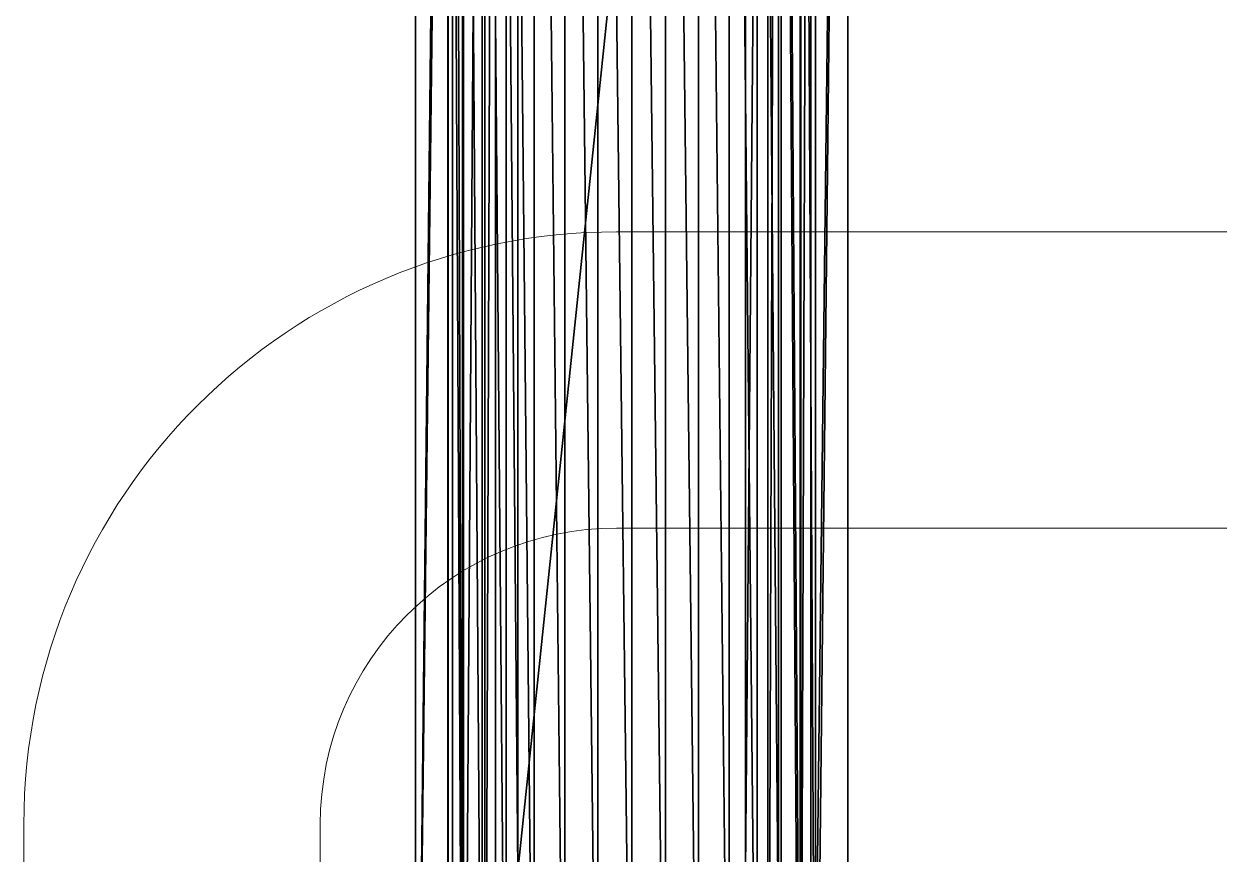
# Model space of a CAD drawing. Header units: inches. Extents: x 0 to 46333, y 12439 to 30520.
# Drawn here: x 17422.5 to 17644.3, y 16309.9 to 16464.1 of the extents above; entities that cross this region are included whole.
import ezdxf

# ---------------------------------------------------------------- set-up
doc = ezdxf.new("R2010")
doc.units = ezdxf.units.IN
doc.header["$MEASUREMENT"] = 0
doc.layers.add('DLX_FL1_LUM', color=7, linetype='Continuous', true_color=0xffd400)
doc.layers.add('v.p', color=7, linetype='Continuous')
doc.layers.add('WC', color=2, linetype='Continuous', lineweight=0)

# ---------------------------------------------------------------- blocks, each defined once
blk = doc.blocks.new('first floor civil')
at = {"layer": 'WC', "color": 9}
for p, q in [((600522.62, 122320.58), (600247.65, 122320.58)), ((600522.62, 122265.58), (600247.65, 122265.58)), ((600137.65, 122210.58), (600137.65, 121880.58)), ((600192.65, 122210.58), (600192.65, 121880.58))]:
    blk.add_line(p, q, dxfattribs=at)
at = {"layer": 'WC', "color": 9, "extrusion": (0, 0, -1)}
for radius in [110, 55]:
    blk.add_arc((-600247.65, 122210.58), radius, 0, 90, dxfattribs=at)

msp = doc.modelspace()

# ---------------------------------------------------------------- linework, layer by layer
at = {"layer": 'DLX_FL1_LUM'}
for points in [[(17502.06, 16783.86, 0), (17495.2, 16204.51, 0)], [(17495.2, 16783.86, 0), (17495.2, 16204.51, 0)], [(17495.2, 16204.51, 0), (17502.06, 16783.86, 0)], [(17495.2, 16204.51, 0), (17495.2, 16783.86, 0)], [(17502.06, 16204.51, 0), (17502.06, 16783.86, 0)], [(17502.06, 16783.86, 0), (17504.06, 16204.51, 0)], [(17504.06, 16204.51, 0), (17502.06, 16783.86, 0)], [(17502.06, 16783.86, 0), (17502.06, 16204.51, 0)], [(17508.03, 16783.86, 0), (17504.06, 16204.51, 0)], [(17504.06, 16783.86, 0), (17504.06, 16204.51, 0)], [(17504.06, 16204.51, 0), (17508.03, 16783.86, 0)], [(17504.06, 16204.51, 0), (17504.06, 16783.86, 0)], [(17508.03, 16204.51, 0), (17508.03, 16783.86, 0)], [(17510.03, 16783.86, 0), (17508.03, 16204.51, 0)], [(17508.03, 16783.86, 0), (17508.03, 16204.51, 0)], [(17508.03, 16204.51, 0), (17510.03, 16783.86, 0)], [(17510.03, 16783.86, 0), (17514.19, 16306.75, 0)], [(17510.03, 16783.86, 0), (17510.03, 16204.51, 0)], [(17514.19, 16306.75, 0), (17510.03, 16783.86, 0)], [(17510.03, 16204.51, 0), (17510.03, 16783.86, 0)], [(17560.55, 16783.86, 0), (17556.39, 16306.75, 0)], [(17556.39, 16306.75, 0), (17560.55, 16783.86, 0)], [(17560.55, 16204.51, 0), (17560.55, 16783.86, 0)], [(17560.55, 16204.51, 0), (17562.56, 16783.86, 0)], [(17560.55, 16783.86, 0), (17560.55, 16204.51, 0)], [(17562.56, 16783.86, 0), (17560.55, 16204.51, 0)], [(17562.56, 16783.86, 0), (17566.53, 16204.51, 0)], [(17562.56, 16204.51, 0), (17562.56, 16783.86, 0)], [(17566.53, 16204.51, 0), (17562.56, 16783.86, 0)], [(17562.56, 16783.86, 0), (17562.56, 16204.51, 0)], [(17568.53, 16783.86, 0), (17566.53, 16204.51, 0)], [(17566.53, 16783.86, 0), (17566.53, 16204.51, 0)], [(17566.53, 16204.51, 0), (17568.53, 16783.86, 0)], [(17566.53, 16204.51, 0), (17566.53, 16783.86, 0)], [(17575.39, 16783.86, 0), (17568.53, 16204.51, 0)], [(17568.53, 16783.86, 0), (17568.53, 16204.51, 0)], [(17568.53, 16204.51, 0), (17575.39, 16783.86, 0)], [(17568.53, 16204.51, 0), (17568.53, 16783.86, 0)], [(17569.41, 16232.25, 0), (17575.39, 16783.86, 0)], [(17575.39, 16783.86, 0), (17569.41, 16232.25, 0)], [(17575.39, 16204.51, 0), (17575.39, 16783.86, 0)], [(17575.39, 16783.86, 0), (17575.39, 16204.51, 0)], [(17501.18, 16756.12, 0), (17495.2, 16204.51, 0)], [(17495.2, 16204.51, 0), (17501.18, 16756.12, 0)], [(17501.21, 16232.25, 0), (17501.18, 16756.12, 0)], [(17501.18, 16756.12, 0), (17501.18, 16232.25, 0)], [(17501.18, 16232.25, 0), (17501.18, 16756.12, 0)], [(17501.18, 16756.12, 0), (17501.21, 16232.25, 0)], [(17501.21, 16756.12, 0), (17501.21, 16232.25, 0)], [(17501.21, 16232.25, 0), (17501.21, 16756.12, 0)], [(17501.21, 16756.12, 0), (17503.9, 16232.25, 0)], [(17503.9, 16232.25, 0), (17501.21, 16756.12, 0)], [(17503.9, 16232.25, 0), (17503.9, 16756.12, 0)], [(17503.9, 16756.12, 0), (17507.54, 16232.25, 0)], [(17503.9, 16756.12, 0), (17503.9, 16232.25, 0)], [(17507.54, 16232.25, 0), (17503.9, 16756.12, 0)], [(17507.54, 16232.25, 0), (17507.54, 16756.12, 0)], [(17507.54, 16756.12, 0), (17512.01, 16232.25, 0)], [(17507.54, 16756.12, 0), (17507.54, 16232.25, 0)], [(17512.01, 16232.25, 0), (17507.54, 16756.12, 0)], [(17512.01, 16232.25, 0), (17512.01, 16756.12, 0)], [(17512.01, 16756.12, 0), (17517.19, 16232.25, 0)], [(17512.01, 16756.12, 0), (17512.01, 16232.25, 0)], [(17517.19, 16232.25, 0), (17512.01, 16756.12, 0)], [(17517.19, 16232.25, 0), (17517.19, 16756.12, 0)], [(17517.19, 16756.12, 0), (17522.91, 16232.25, 0)], [(17517.19, 16756.12, 0), (17517.19, 16232.25, 0)], [(17522.91, 16232.25, 0), (17517.19, 16756.12, 0)], [(17522.91, 16232.25, 0), (17522.91, 16756.12, 0)], [(17522.91, 16756.12, 0), (17529.01, 16232.25, 0)], [(17522.91, 16756.12, 0), (17522.91, 16232.25, 0)], [(17529.01, 16232.25, 0), (17522.91, 16756.12, 0)], [(17529.01, 16232.25, 0), (17529.01, 16756.12, 0)], [(17529.01, 16756.12, 0), (17535.29, 16232.25, 0)], [(17529.01, 16756.12, 0), (17529.01, 16232.25, 0)], [(17535.29, 16232.25, 0), (17529.01, 16756.12, 0)], [(17535.29, 16232.25, 0), (17535.29, 16756.12, 0)], [(17535.29, 16756.12, 0), (17541.58, 16232.25, 0)], [(17535.29, 16756.12, 0), (17535.29, 16232.25, 0)], [(17541.58, 16232.25, 0), (17535.29, 16756.12, 0)], [(17541.58, 16232.25, 0), (17541.58, 16756.12, 0)], [(17541.58, 16756.12, 0), (17547.67, 16232.25, 0)], [(17541.58, 16756.12, 0), (17541.58, 16232.25, 0)], [(17547.67, 16232.25, 0), (17541.58, 16756.12, 0)], [(17547.67, 16232.25, 0), (17547.67, 16756.12, 0)], [(17547.67, 16756.12, 0), (17553.39, 16232.25, 0)], [(17547.67, 16756.12, 0), (17547.67, 16232.25, 0)], [(17553.39, 16232.25, 0), (17547.67, 16756.12, 0)], [(17553.39, 16232.25, 0), (17553.39, 16756.12, 0)], [(17553.39, 16756.12, 0), (17558.57, 16232.25, 0)], [(17553.39, 16756.12, 0), (17553.39, 16232.25, 0)], [(17558.57, 16232.25, 0), (17553.39, 16756.12, 0)], [(17558.57, 16232.25, 0), (17558.57, 16756.12, 0)], [(17558.57, 16756.12, 0), (17563.05, 16232.25, 0)], [(17558.57, 16756.12, 0), (17558.57, 16232.25, 0)], [(17563.05, 16232.25, 0), (17558.57, 16756.12, 0)], [(17563.05, 16232.25, 0), (17563.05, 16756.12, 0)], [(17563.05, 16756.12, 0), (17566.68, 16232.25, 0)], [(17563.05, 16756.12, 0), (17563.05, 16232.25, 0)], [(17566.68, 16232.25, 0), (17563.05, 16756.12, 0)], [(17566.68, 16232.25, 0), (17566.68, 16756.12, 0)], [(17566.68, 16756.12, 0), (17569.37, 16232.25, 0)], [(17566.68, 16756.12, 0), (17566.68, 16232.25, 0)], [(17569.37, 16232.25, 0), (17566.68, 16756.12, 0)], [(17569.37, 16232.25, 0), (17569.37, 16756.12, 0)], [(17569.37, 16756.12, 0), (17569.41, 16232.25, 0)], [(17569.41, 16232.25, 0), (17569.37, 16756.12, 0)], [(17569.37, 16756.12, 0), (17569.37, 16232.25, 0)], [(17569.41, 16232.25, 0), (17569.41, 16756.12, 0)], [(17569.41, 16756.12, 0), (17569.41, 16232.25, 0)], [(17514.19, 16711.69, 0), (17514.19, 16306.75, 0)], [(17514.19, 16306.75, 0), (17556.39, 16711.69, 0)], [(17556.39, 16711.69, 0), (17514.19, 16306.75, 0)], [(17514.19, 16306.75, 0), (17514.19, 16711.69, 0)], [(17556.39, 16306.75, 0), (17556.39, 16711.69, 0)], [(17556.39, 16711.69, 0), (17556.39, 16306.75, 0)]]:
    msp.add_polyline3d(points, dxfattribs=at)

# ---------------------------------------------------------------- block references
at = {"layer": 'v.p', "color": 1, "linetype": 'Continuous'}
msp.add_blockref('first floor civil', (-582715.15, -105895.12), dxfattribs=at)

doc.saveas('drawing.dxf')
